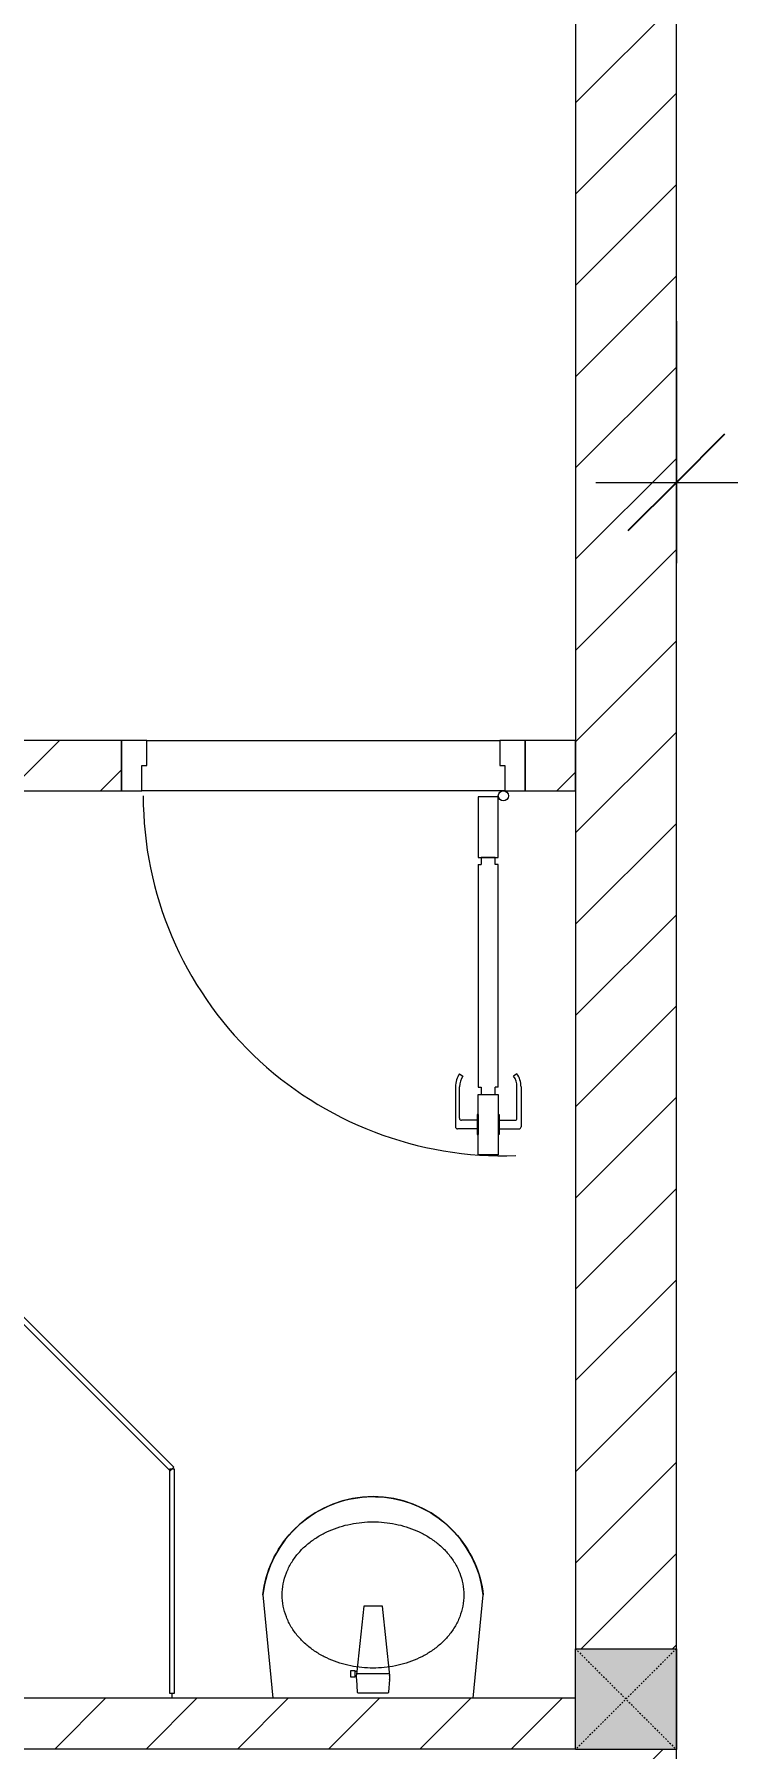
# Model space of a CAD drawing. Header units: millimetres. Extents: x 1591 to 239055, y -15958 to 83255.
# Drawn here: x 211059 to 212434, y 64837 to 68238 of the extents above; entities that cross this region are included whole.
import ezdxf

# ---------------------------------------------------------------- set-up
doc = ezdxf.new("R2010")
doc.units = ezdxf.units.MM
doc.linetypes.add('Dash', pattern=[6, 3, -3])
doc.linetypes.add('Grid Line', pattern=[22.225, 12.7, -3.175, 3.175, -3.175])
for name, color, linetype, lineweight in [('0-1', 250, 'Continuous', 5), ('A-ANNO-DIMS', 211, 'Continuous', 9), ('A-ANNO-DIMS-160', 211, 'Continuous', 9), ('A-DETL-GENF-1', 9, 'Continuous', 9), ('A-DOOR-1', 254, 'Continuous', 9), ('A-DOOR-2', 9, 'Continuous', 9), ('A-FLOR-2', 9, 'Continuous', 9), ('A-GLAZ-CURT-1', 254, 'Continuous', 9), ('A-GLAZ-CURT-2', 9, 'Continuous', 9), ('A-WALL-1', 253, 'Continuous', 18), ('A-WALL-2', 9, 'Continuous', 9), ('A-WALL-3', 113, 'Continuous', 18), ('A-WALL-PATT-1', 10, 'Continuous', 9), ('A-WALL-PATT-2', 111, 'Continuous', 9), ('P-SANR-FIXT-1', 254, 'Continuous', 9), ('S-COLS', 52, 'Continuous', 9), ('S-COLS-5', 52, 'Continuous', 18), ('S-COLS-HDLN', 52, 'Dash', 9), ('S-GRID-1', 1, 'Grid Line', 9)]:
    doc.layers.add(name, color=color, linetype=linetype, lineweight=lineweight)
doc.styles.add('UTM Avo', font='UTM Avo.ttf', dxfattribs={"width": 0.9, "height": 400})
doc.dimstyles.new('1_Dim_chi_tiet_2_5', dxfattribs={"dimscale": 304.8, "dimtxt": 399.720379, "dimasz": 0.629921, "dimexe": 0.524934, "dimexo": 0.0625, "dimgap": 0.052493, "dimtad": 1, "dimdec": 0, "dimrnd": 5, "dimzin": 0, "dimdsep": 46, "dimtxsty": 'UTM Avo', "dimblk1": 'OBLIQUE', "dimblk2": 'OBLIQUE', "dimsah": 1, "dimcen": 0.09, "dimdle": 0.524934, "dimazin": 0, "dimtfac": 1, "dimtdec": 4, "dimtix": 1, "dimtmove": 0, "dimatfit": 3, "dimfxl": 1.049869, "dimfxlon": 1, "dimtvp": 1, "dimtolj": 1, "dimtzin": 0, "dimarcsym": 2})
pattern_1 = [(45, (0, 0), (-90.50967, 90.50967), [])]

# ---------------------------------------------------------------- blocks, each defined once
blk = doc.blocks.new('DOOR_CW_01 CANH MO-PANEL KINH - DIG_02-800x2200-CỬA NHÔM KÍNH-V22-TKCS_MB TẦNG 6-8')
at = {"layer": 'A-DETL-GENF-1'}
for p, q in [((-347, 772), (-307, 772)), ((-347, 652), (-347, 772)), ((-307, 772), (-307, 652)), ((-392, 637), (-392, 716.5)), ((-349, 720.5), (-388, 720.5)), ((-349, 731.8), (-347, 731.8)), ((-349, 692.2), (-349, 731.8)), ((-347, 692.2), (-347, 731.8)), ((-307, 692.2), (-307, 731.8)), ((-305, 731.8), (-307, 731.8)), ((-305, 692.2), (-305, 731.8)), ((-305, 720.5), (-266, 720.5)), ((-262, 637), (-262, 716.5)), ((-384, 699.5), (-384, 637)), ((-349, 703.5), (-380, 703.5)), ((-347, 692.2), (-349, 692.2)), ((-307, 692.2), (-305, 692.2)), ((-305, 703.5), (-274, 703.5)), ((-270, 699.5), (-270, 637)), ((-307, 652), (-347, 652)), ((-313, 652), (-341, 652)), ((-341, 652), (-341, 638)), ((-313, 638), (-313, 652)), ((-383.9, 611.2), (-377.3, 615.8)), ((-347, 638), (-341, 638)), ((-347, 638), (-347, 196)), ((-307, 638), (-313, 638)), ((-307, 196), (-307, 638)), ((-270.1, 611.2), (-276.7, 615.8)), ((-347, 196), (-341, 196)), ((-307, 182), (-347, 182)), ((-347, 182), (-347, 62)), ((-341, 196), (-341, 182)), ((-341, 182), (-313, 182)), ((-307, 196), (-313, 196)), ((-313, 182), (-313, 196)), ((-307, 62), (-307, 182)), ((-347, 62), (-307, 62))]:
    blk.add_line(p, q, dxfattribs=at)
blk.add_circle((-357, 60), 10, dxfattribs=at)
for centre, radius, start, end in [((-357, 60), 714, 360, 92), ((-388, 716.5), 4, 90, 180), ((-266, 716.5), 4, 0, 90), ((-380, 699.5), 4, 90, 180), ((-274, 699.5), 4, 0, 90), ((-347, 637), 45, 180, 215), ((-347, 637), 37, 180, 215), ((-307, 637), 37, 325, 0), ((-307, 637), 45, 325, 0)]:
    blk.add_arc(centre, radius, start, end, dxfattribs=at)
at = {"layer": 'A-DOOR-2'}
for p, q in [((-360, 50), (-400, 50)), ((-400, 50), (-400, -50)), ((-360, 0), (-360, 50)), ((-357, 50), (-332, 50)), ((400, 50), (360, 50)), ((360, 50), (360, 0)), ((400, -50), (400, 50)), ((-350, 0), (-360, 0)), ((-350, -50), (-350, 0)), ((360, 0), (350, 0)), ((350, 0), (350, -50)), ((-400, -50), (-350, -50)), ((350, -50), (400, -50))]:
    blk.add_line(p, q, dxfattribs=at)
blk = doc.blocks.new('bonruatreo - Chậu rửa-348246-TKCS_MB TẦNG 6-8')
at = {"layer": 'P-SANR-FIXT-1'}
for p, q in [((-218.6, 205), (-198.4, 0)), ((198.4, 0), (218.6, 205)), ((-18.5, 182.5), (-32.2, 52.9)), ((18.5, 182.5), (-18.5, 182.5)), ((33, 45.4), (18.5, 182.5)), ((-35.6, 54.2), (-44.7, 54.2)), ((-44.7, 54.2), (-44.7, 42.8)), ((-44.7, 42.8), (-35.6, 42.8)), ((-35.6, 52.9), (-35.6, 54.2)), ((-32.2, 52.9), (-35.6, 52.9)), ((-35.6, 44.2), (-35.6, 52.9)), ((-35.6, 42.8), (-35.6, 44.2)), ((-35.6, 44.2), (-33.1, 44.2)), ((-32.2, 52.9), (-33.1, 44.2)), ((-33, 37.3), (-31.4, 12.2)), ((32.7, 48.5), (-32.7, 48.5)), ((31.4, 12.2), (33, 37.3)), ((-30.2, 11), (30.2, 11))]:
    blk.add_line(p, q, dxfattribs=at)
at = {"layer": 'P-SANR-FIXT-1', "flags": 128}
blk.add_lwpolyline([(-218.6, 205), (-217.4, 213.7), (-215.9, 222.4), (-214, 231), (-211.8, 239.5), (-209.3, 247.9), (-206.4, 256.2), (-203.2, 264.4), (-199.6, 272.5), (-195.8, 280.4), (-191.6, 288.1), (-187.1, 295.7), (-182.3, 303.1), (-177.3, 310.3), (-171.9, 317.3), (-166.3, 324.1), (-160.4, 330.6), (-154.2, 336.9), (-147.8, 342.9), (-141.2, 348.7), (-134.3, 354.2), (-127.3, 359.4), (-120, 364.4), (-112.5, 369), (-104.9, 373.4), (-97.1, 377.4), (-89.1, 381.2), (-81, 384.6), (-72.7, 387.6), (-64.4, 390.4), (-55.9, 392.8), (-47.3, 394.8), (-38.7, 396.6), (-30, 397.9), (-21.3, 399), (-12.5, 399.6), (-3.7, 400), (5.1, 399.9), (13.9, 399.6), (22.6, 398.8), (31.4, 397.8), (40.1, 396.3), (48.7, 394.5), (57.2, 392.4), (65.7, 390), (74, 387.2), (82.2, 384.1), (90.3, 380.6), (98.3, 376.8), (106.1, 372.7), (113.7, 368.3), (121.1, 363.6), (128.4, 358.7), (135.4, 353.4), (142.2, 347.8), (148.8, 342), (155.2, 335.9), (161.3, 329.6), (167.2, 323), (172.8, 316.2), (178.1, 309.2), (183.1, 302), (187.8, 294.6), (192.2, 287), (196.4, 279.2), (200.2, 271.3), (203.7, 263.2), (206.8, 255), (209.7, 246.6), (212.2, 238.2), (214.3, 229.7), (216.1, 221.1), (217.6, 212.4), (218.6, 205)], dxfattribs=at)
at = {"layer": 'P-SANR-FIXT-1'}
for centre, radius, start, end in [((0, 180), 220, 6.525, 173.475), ((5.5, 41.4), 38.7, 175.8543, 186.034), ((-5.5, 41.4), 38.7, 353.966, 6.034), ((-30.1, 12.3), 1.3, 183.5997, 268.7722), ((30.1, 12.3), 1.3, 271.2278, 356.4003)]:
    blk.add_arc(centre, radius, start, end, dxfattribs=at)
for points in [[(-180, 205), (-180, 212.4), (-178.6, 227.3), (-172.4, 248.8), (-162.5, 268.9), (-149.4, 287), (-133.8, 303), (-116.1, 316.6), (-96.9, 327.9), (-76.5, 336.8), (-55.2, 343.5), (-33.3, 347.9), (-11.2, 350.1), (11.1, 350.1), (33.3, 347.9), (55.2, 343.5), (76.5, 336.8), (96.9, 327.9), (116.1, 316.6), (133.8, 302.9), (149.5, 287), (162.5, 268.8), (172.4, 248.8), (178.6, 227.3), (180, 212.4), (180, 205)], [(180, 205), (180, 197.6), (178.6, 182.7), (172.4, 161.2), (162.5, 141.2), (149.5, 123), (133.8, 107.1), (116.1, 93.4), (96.9, 82.1), (76.5, 73.2), (55.2, 66.5), (33.3, 62.1), (11.1, 59.9), (-11.2, 59.9), (-33.3, 62.1), (-55.2, 66.5), (-76.5, 73.2), (-96.9, 82.1), (-116.1, 93.4), (-133.8, 107), (-149.4, 123), (-162.5, 141.1), (-172.4, 161.2), (-178.6, 182.7), (-180, 197.6), (-180, 205)]]:
    blk.add_open_spline(points, degree=3, dxfattribs=at)
blk = doc.blocks.new('System Panel - Glazed-901207-TKCS_MB TẦNG 6-8')
at = {"layer": 'A-GLAZ-CURT-2'}
for p, q in [((222.1, 5), (-222.1, 5)), ((-222.1, 5), (-222.1, -5)), ((222.1, -5), (222.1, 5)), ((-222.1, -5), (222.1, -5))]:
    blk.add_line(p, q, dxfattribs=at)
blk = doc.blocks.new('System Panel - Glazed-579379-TKCS_MB TẦNG 6-8')
at = {"layer": 'A-GLAZ-CURT-2'}
for p, q in [((350.6, 5), (-350.6, 5)), ((-350.6, 5), (-350.6, -5)), ((350.6, -5), (350.6, 5)), ((-350.6, -5), (350.6, -5))]:
    blk.add_line(p, q, dxfattribs=at)
blk = doc.blocks.new('NCV_TKTC_TANG 6 - 8_rvt-2-TKCS_MB TẦNG 6-8')
at = {"layer": 'A-WALL-PATT-1'}
h = blk.add_hatch(dxfattribs=at)
h.set_pattern_fill('FP_1', color=256, style=0, pattern_type=2)
h.set_pattern_definition(pattern_1)
h.paths.add_polyline_path([(116252.6, 66736.9), (116252.6, 66836.9), (116152.6, 66836.9), (116152.6, 66736.9)])
h.paths.add_polyline_path([(115352.6, 66736.9), (115352.6, 66836.9), (114252.1, 66836.9), (114252.1, 66736.9), (114952.6, 66736.9)])
h = blk.add_hatch(dxfattribs=at)
h.set_pattern_fill('FP_1', color=256, style=0, pattern_type=2)
h.set_pattern_definition(pattern_1)
h.paths.add_polyline_path([(115758.7, 64836.9), (116252.5, 64836.9), (116252.5, 64936.9), (114252.6, 64936.9), (114252.6, 64836.9)])
h.paths.add_polyline_path([(114152.6, 64836.9), (114152.6, 64936.9), (111852.5, 64936.9), (111852.5, 64836.9), (114146.6, 64836.9)])
at = {"layer": 'A-FLOR-2'}
for p, q in [((115402.6, 66836.9), (116102.6, 66836.9)), ((115452.6, 64947.3), (115452.6, 64936.9))]:
    blk.add_line(p, q, dxfattribs=at)
at = {"layer": 'A-WALL-1'}
for p, q in [((115352.6, 66836.9), (114252.1, 66836.9)), ((115352.6, 66736.9), (115352.6, 66836.9)), ((116252.6, 66836.9), (116152.6, 66836.9)), ((116152.6, 66836.9), (116152.6, 66736.9)), ((116252.6, 66736.9), (116252.6, 66836.9)), ((114252.1, 66736.9), (115352.6, 66736.9)), ((116152.6, 66736.9), (116252.6, 66736.9)), ((116252.5, 64936.9), (114252.6, 64936.9)), ((114252.6, 64836.9), (116252.5, 64836.9))]:
    blk.add_line(p, q, dxfattribs=at)
at = {"layer": 'A-WALL-2'}
for p, q in [((115402.6, 66836.9), (116102.6, 66836.9)), ((116112.6, 66736.9), (115392.6, 66736.9))]:
    blk.add_line(p, q, dxfattribs=at)
at = {"layer": 'A-DOOR-1', "rotation": 180}
blk.add_blockref('DOOR_CW_01 CANH MO-PANEL KINH - DIG_02-800x2200-CỬA NHÔM KÍNH-V22-TKCS_MB TẦNG 6-8', (115752.6, 66786.9), dxfattribs=at)
at = {"layer": 'A-GLAZ-CURT-1'}
for name, p, rotation in [('System Panel - Glazed-579379-TKCS_MB TẦNG 6-8', (115204.7, 65639.5), 134.9999999999999), ('System Panel - Glazed-901207-TKCS_MB TẦNG 6-8', (115452.6, 65169.5), 89.9999999999999)]:
    blk.add_blockref(name, p, dxfattribs=dict(at, rotation=rotation))
at = {"layer": 'P-SANR-FIXT-1'}
blk.add_blockref('bonruatreo - Chậu rửa-348246-TKCS_MB TẦNG 6-8', (115851.2, 64936.9), dxfattribs=at)
blk = doc.blocks.new('G1_SOF - BO TRU - 200x200-3056269-TKCS_MB TẦNG 6-8')
at = {"layer": 'S-COLS'}
blk.add_hatch(color=256, dxfattribs=at).paths.add_polyline_path([(100, 100), (-100, 100), (-100, -100), (100, -100)])
at = {"layer": 'S-COLS-5'}
for p, q in [((-100, 100), (100, 100)), ((-100, -100), (-100, 100)), ((100, 100), (100, -100)), ((100, -100), (-100, -100))]:
    blk.add_line(p, q, dxfattribs=at)
at = {"layer": 'S-COLS-HDLN'}
for p, q in [((100, -100), (-100, 100)), ((-100, -100), (100, 100))]:
    blk.add_line(p, q, dxfattribs=at)
blk = doc.blocks.new('DIMBLOCK82-TKCS_MB TẦNG 6-8')
at = {"layer": 'A-ANNO-DIMS-160'}
for p, q in [((212332.3, 67668.8), (212332.3, 67188.8)), ((212332.3, 67348.8), (212332.3, 67668.8)), ((214382.3, 67668.8), (214382.3, 67188.8)), ((214382.3, 67348.8), (214382.3, 67668.8)), ((212172.3, 67348.8), (214542.3, 67348.8))]:
    blk.add_line(p, q, dxfattribs=at)
at = {"layer": 'A-ANNO-DIMS-160', "lineweight": 25}
for p, q in [((212332.3, 67348.8), (212428.3, 67444.8)), ((214382.3, 67348.8), (214478.3, 67444.8)), ((212332.3, 67348.8), (212236.3, 67252.8)), ((214382.3, 67348.8), (214286.3, 67252.8))]:
    blk.add_line(p, q, dxfattribs=at)
at = {"layer": 'A-ANNO-DIMS-160', "color": 0, "insert": (212809.5, 67868.4), "char_height": 400, "width": 1314.636, "attachment_point": 1, "line_spacing_factor": 1.110334, "style": 'UTM Avo'}
blk.add_mtext('2050', dxfattribs=at)
blk = doc.blocks.new('_Oblique')
at = {"color": 0, "linetype": 'ByBlock', "lineweight": -2}
blk.add_line((-0.5, -0.5), (0.5, 0.5), dxfattribs=at)

msp = doc.modelspace()

# ---------------------------------------------------------------- hatches: boundary and pattern name
at = {"layer": 'A-WALL-PATT-2'}
h = msp.add_hatch(dxfattribs=at)
h.set_pattern_fill('FP_1', color=256, style=0, pattern_type=2)
h.set_pattern_definition([(45, (95879.7, 0), (-90.50967, 90.50967), [])])
h.paths.add_polyline_path([(212332.3, 61886.9), (212332.3, 62061.9), (212132.3, 62061.9), (212132.3, 61886.9)])
h.paths.add_polyline_path([(212332.3, 63151.9), (212332.3, 69761.9), (212132.3, 69761.9), (212132.3, 65035.3), (212332.2, 65035.3), (212332.2, 64835.3), (212132.3, 64835.3), (212132.3, 63151.9)])

# ---------------------------------------------------------------- linework, layer by layer
at = {"layer": 'A-WALL-3'}
for p, q in [((212132.3, 69761.9), (212132.3, 65035.3)), ((212332.3, 63151.9), (212332.3, 69761.9))]:
    msp.add_line(p, q, dxfattribs=at)
at = {"layer": 'S-GRID-1'}
msp.add_line((212332.3, 19149.4), (212332.3, 77012.5), dxfattribs=at)

# ---------------------------------------------------------------- block references
at = {"layer": '0-1'}
msp.add_blockref('NCV_TKTC_TANG 6 - 8_rvt-2-TKCS_MB TẦNG 6-8', (95879.7, 0), dxfattribs=at)
at = {"layer": 'S-COLS', "rotation": 180}
msp.add_blockref('G1_SOF - BO TRU - 200x200-3056269-TKCS_MB TẦNG 6-8', (212232.2, 64935.3), dxfattribs=at)

# ---------------------------------------------------------------- dimensions: what is measured, and where the dimension line sits
at = {"layer": 'A-ANNO-DIMS'}
dim = msp.add_linear_dim(base=(214382.3, 67348.8), p1=(212332.3, 67668.8), p2=(214382.3, 67668.8), dimstyle='1_Dim_chi_tiet_2_5', override={"dimpost": '<>', "dimfxl": 2050}, dxfattribs=at)
dim.commit()
dim.dimension.update_dxf_attribs({"geometry": 'DIMBLOCK82-TKCS_MB TẦNG 6-8', "text_midpoint": (213357.3, 67571.8)})

doc.saveas('drawing.dxf')
